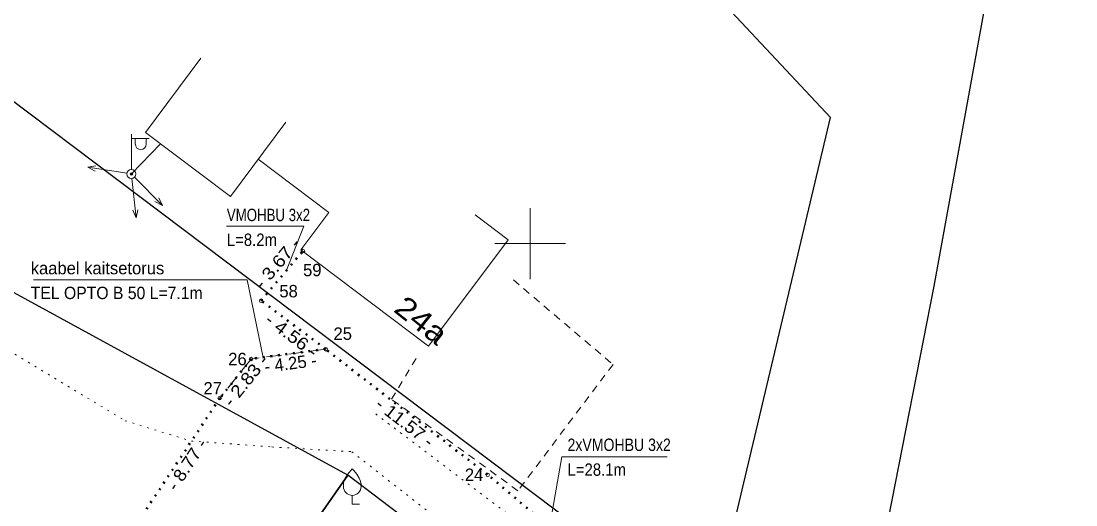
# Model space of a CAD drawing. Extents: x 641153 to 657566, y 6456701 to 6475528.
# Drawn here: x 641471.2 to 641530.8, y 6457485.3 to 6457512.6 of the extents above; entities that cross this region are included whole.
import ezdxf
from ezdxf.enums import TextEntityAlignment as Align

# ---------------------------------------------------------------- set-up
doc = ezdxf.new("R2010")
doc.units = 0
doc.header["$LTSCALE"] = 0.28
doc.header["$PDMODE"] = 32
doc.header["$PDSIZE"] = 0.14
for name, pattern in [('DOTTED', [1.5, 0.3, -1.2]), ('MEDIUM_DASHED', [4.5, 3, -1.5]), ('SHORT_DASHED', [2.7, 1.5, -1.2])]:
    doc.linetypes.add(name, pattern=pattern)
for name, color, linetype, lineweight in [('1', 7, 'Continuous', 13), ('15', 7, 'Continuous', 13), ('17', 7, 'Continuous', 13), ('20', 7, 'Continuous', 13), ('26', 7, 'Continuous', 13), ('28', 7, 'SHORT_DASHED', 13), ('30', 7, 'Continuous', 25), ('40', 7, 'Continuous', 25), ('44', 7, 'Continuous', 13), ('59', 7, 'Continuous', 13), ('61', 7, 'Continuous', 13), ('63', 7, 'Continuous', 13)]:
    doc.layers.add(name, color=color, linetype=linetype, lineweight=lineweight)

msp = doc.modelspace()

# ---------------------------------------------------------------- linework, layer by layer
at = {"layer": '1'}
for points in [[(641481.4, 6457510.46), (641478.27, 6457506.28), (641483.06, 6457502.66), (641486.19, 6457506.85)], [(641484.63, 6457504.76), (641488.62, 6457501.75), (641487.05, 6457499.66), (641494.25, 6457494.22), (641498.76, 6457500.22), (641496.89, 6457501.62)]]:
    msp.add_lwpolyline(points, dxfattribs=at)
at = {"layer": '15'}
msp.add_line((641477.47, 6457503.93), (641479.12, 6457505.63), dxfattribs=at)
at = {"layer": '17', "linetype": 'DOTTED', "lineweight": 53}
for points in [[(641488.44, 6457494.04), (641484.8, 6457496.78), (641487.16, 6457499.58)], [(641578.87, 6457481.39), (641577.99, 6457475.87), (641575.58, 6457465.45), (641574.21, 6457461.02), (641570.84, 6457458.29), (641566.09, 6457457.38), (641560.53, 6457457.95), (641557.88, 6457459.04), (641550.88, 6457460.48), (641538.7, 6457463.02), (641533.01, 6457463.5), (641522.17, 6457466.34), (641516.71, 6457467.96), (641514.66, 6457469.3), (641509.68, 6457475.71), (641505.52, 6457480.28), (641497.59, 6457486.96), (641488.44, 6457494.04), (641484.23, 6457493.49), (641482.46, 6457491.28), (641477.62, 6457483.97), (641474.42, 6457479.58), (641472.44, 6457478.38), (641471.29, 6457476.64)]]:
    msp.add_lwpolyline(points, dxfattribs=at)
at = {"layer": '20'}
for p, q in [((641477.47, 6457504.18), (641477.47, 6457506.18)), ((641477.47, 6457505.93), (641478.47, 6457505.93)), ((641477.69, 6457505.61), (641477.69, 6457505.93)), ((641478.31, 6457505.61), (641478.31, 6457505.93))]:
    msp.add_line(p, q, dxfattribs=at)
msp.add_arc((641477.9995, 6457505.6105), 0.3064, 180, 0, dxfattribs=at)
msp.add_point((641477.47, 6457503.93), dxfattribs=at)
at = {"layer": '26', "linetype": 'MEDIUM_DASHED'}
msp.add_lwpolyline([(641488.44, 6457494.04), (641484.23, 6457493.49), (641482.46, 6457491.28)], dxfattribs=at)
at = {"layer": '26'}
msp.add_circle((641477.4665, 6457503.9315), 0.25, dxfattribs=at)
at = {"layer": '28'}
msp.add_lwpolyline([(641499.05, 6457497.95), (641504.68, 6457493.18), (641499.31, 6457486.06), (641492.17, 6457491.22), (641493.57, 6457493.55)], dxfattribs=at)
at = {"layer": '30', "linetype": 'DOTTED', "lineweight": 13}
for points in [[(641469.77, 6457494.44), (641477.11, 6457490.01), (641480.86, 6457488.86), (641485.41, 6457488.53), (641489.92, 6457488.26), (641503.79, 6457477.42)], [(641491.27, 6457490.39), (641505.22, 6457479.84), (641516.36, 6457467.78), (641521.18, 6457466.13), (641524.53, 6457465.23), (641546.96, 6457460.53), (641564.29, 6457457.15), (641570.07, 6457457.47), (641574.25, 6457460.54), (641575.64, 6457465.23), (641574.52, 6457468.47)]]:
    msp.add_lwpolyline(points, dxfattribs=at)
at = {"layer": '40'}
for points in [[(641540.55, 6457463.75), (641551.14, 6457517.69), (641556.28, 6457533.91), (641554.85, 6457538.27), (641535.37, 6457566.61), (641522.81, 6457497.6), (641517.05, 6457468.27)], [(641461.78, 6457514.82), (641510.15, 6457478.41), (641516.97, 6457507.12), (641495.97, 6457529.51), (641484.09, 6457558.91)], [(641449.1, 6457428.91), (641489.7, 6457486.93), (641464.51, 6457500.67), (641418.63, 6457421.7), (641439.24, 6457414.82)], [(641503.11, 6457476.76), (641489.7, 6457486.93), (641449.1, 6457428.91), (641489.2, 6457414.68), (641514.24, 6457462.52), (641501.61, 6457466.17)]]:
    msp.add_lwpolyline(points, close=True, dxfattribs=at)
at = {"layer": '44'}
for points in [[(641489.45, 6457486.3), (641489.45, 6457486.45), (641489.46, 6457486.51), (641489.49, 6457486.64), (641489.55, 6457486.76), (641489.7, 6457487), (641489.86, 6457487.2), (641489.95, 6457487.3)], [(641490.45, 6457486.3), (641490.45, 6457486.45), (641490.44, 6457486.51), (641490.4, 6457486.64), (641490.34, 6457486.76), (641490.2, 6457487), (641490.04, 6457487.2), (641489.95, 6457487.3)], [(641490.35, 6457485.3), (641489.95, 6457485.3), (641489.95, 6457485.8)]]:
    msp.add_lwpolyline(points, dxfattribs=at)
msp.add_arc((641489.9473, 6457486.298), 0.5, 180, 0, dxfattribs=at)
at = {"layer": '59'}
for centre in [(641487.1613, 6457499.5822), (641484.802, 6457496.777), (641488.445, 6457494.038), (641484.227, 6457493.486), (641482.459, 6457491.282), (641497.594, 6457486.956)]:
    msp.add_circle(centre, 0.1, dxfattribs=at)
at = {"layer": '61'}
for p, q in [((641475, 6457504.31), (641475.46, 6457504.39)), ((641475, 6457504.31), (641475.42, 6457504.09)), ((641477.22, 6457503.97), (641475, 6457504.31)), ((641477.49, 6457503.68), (641477.73, 6457501.45)), ((641477.64, 6457503.75), (641479.23, 6457502.16)), ((641479.23, 6457502.16), (641478.8, 6457502.37)), ((641479.23, 6457502.16), (641479.02, 6457502.58)), ((641477.73, 6457501.45), (641477.54, 6457501.88)), ((641477.73, 6457501.45), (641477.83, 6457501.91))]:
    msp.add_line(p, q, dxfattribs=at)
for points in [[(641482.85, 6457500.98), (641487.22, 6457500.98), (641486.21, 6457498.45)], [(641471.93, 6457497.96), (641484.01, 6457497.96), (641484.92, 6457493.58)], [(641507.74, 6457487.98), (641501.79, 6457487.98), (641501.1, 6457484)]]:
    msp.add_lwpolyline(points, dxfattribs=at)
msp.add_point((641477.47, 6457503.93), dxfattribs=at)
at = {"layer": '63'}
for p, q in [((641500, 6457502), (641500, 6457498)), ((641498, 6457500), (641502, 6457500))]:
    msp.add_line(p, q, dxfattribs=at)

# ---------------------------------------------------------------- texts
at = {"layer": '1', "width": 1.2}
msp.add_text('24a', height=1.2, rotation=321.516, dxfattribs=at).set_placement((641492.22, 6457496.21))
at = {"layer": '61'}
for s, width, p in [('VMOHBU 3x2', 0.8, (641482.86, 6457501.27)), ('L=8.2m', 0.9, (641482.86, 6457499.87)), ('TEL OPTO B 50 L=7.1m', 0.95, (641471.78, 6457496.87)), ('2xVMOHBU 3x2', 0.85, (641502.11, 6457488.3)), ('L=28.1m', 0.9, (641502.11, 6457486.9))]:
    msp.add_text(s, height=0.7, dxfattribs=dict(at, width=width)).set_placement(p)
for s, rotation, width, p in [('- 3.67 -', 49.934, 1.15, (641485.9727, 6457498.6697)), ('- 4.56 -', 323.062, 1.15, (641486.3147, 6457494.5433)), ('- 2.83 -', 51.264, 1.15, (641484.2005, 6457492.056)), ('- 11.57 -', 322.257, 1.1, (641492.7058, 6457489.6348)), ('- 8.77 -', 56.511, 1.1, (641480.9023, 6457487.3419))]:
    msp.add_text(s, height=0.7, rotation=rotation, dxfattribs=dict(at, width=width)).set_placement(p, align=Align.CENTER)
msp.add_text('kaabel kaitsetorus', height=0.7, dxfattribs=at).set_placement((641471.78, 6457498.27))
for s, p in [('59 ', (641488.47, 6457498.16)), ('58 ', (641487.13, 6457496.97)), ('25 ', (641490.19, 6457494.57)), ('26 ', (641484.24, 6457493.14)), ('27 ', (641482.84, 6457491.49)), ('24 ', (641497.61, 6457486.61))]:
    msp.add_text(s, height=0.7, dxfattribs=at).set_placement(p, align=Align.RIGHT)
msp.add_text('- 4.25 -', height=0.7, rotation=7.456, dxfattribs=at).set_placement((641486.5046, 6457492.9019), align=Align.CENTER)

doc.saveas('drawing.dxf')
